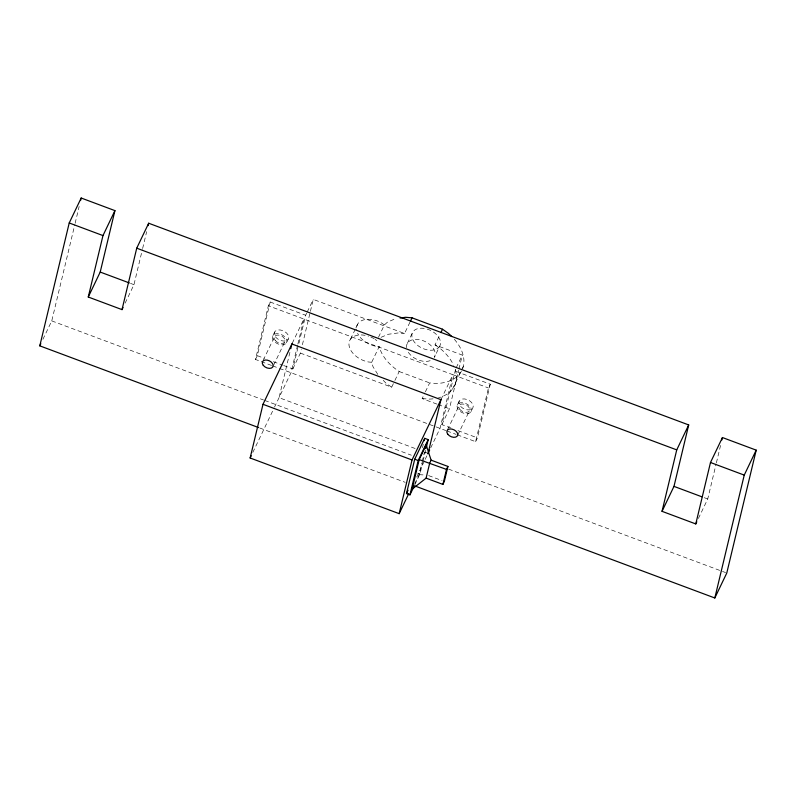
<?xml version="1.0" encoding="UTF-8"?>
<svg xmlns="http://www.w3.org/2000/svg" width="796" height="796" viewBox="0 0 796 796"><rect width="100%" height="100%" fill="white"/><g stroke="black" fill="none" stroke-linecap="round" stroke-linejoin="round"><path stroke-width="0.6" stroke-dasharray="3.98 2.98" d="M42.914 339.335L51.76 320.897L74.834 224.522M75.123 223.318L79.162 206.443M125.131 303.117L133.967 284.67L142.335 249.735M142.623 248.531L146.663 231.666M271.526 365.444L255.496 359.454L268.351 305.773L270.162 301.992L305.664 315.256L298.53 345.086M255.496 359.454L257.307 355.683L270.162 301.992M289.903 352.339L279.048 397.672L415.273 448.556M297.575 345.285L290.998 372.717L274.55 407.045M297.853 344.091L303.853 319.037L291.903 343.991M283.645 365.513L292.809 368.936L298.241 346.27M292.809 368.936L300.4 353.096L301.266 349.514M302.4 344.738L310.122 312.53M310.41 311.335L313.266 299.405L404.537 333.504L409.9 322.31M422.447 447.81L423.303 444.258M414.776 483.62L419.074 474.655L421.91 462.814M422.188 461.63L424.457 452.148M414.706 484.953L419.97 473.968L422.805 462.128M423.084 460.944L425.641 450.287M451.024 428.039L441.84 424.606L455.71 368.817M441.84 424.606L449.441 408.766L458.665 370.249M458.944 369.085L462.297 355.086L435.024 344.887L439.85 334.817M457.252 434.815L475.61 441.671L488.465 387.99L490.276 384.209L454.705 370.936M475.61 441.671L477.421 437.89L490.276 384.209M698.381 518.514L707.734 498.983L716.101 464.048M716.39 462.844L720.718 444.775M457.461 404.766L459.272 400.985M471.043 411.622A7.612 4.905 25.6 0 0 462.894 402.736A7.612 4.905 25.6 0 0 458.824 410.219A7.612 4.905 25.6 0 0 471.043 411.622L472.854 407.841A7.612 4.905 25.6 0 0 464.695 398.955A7.612 4.905 25.6 0 0 460.635 406.438A7.612 4.905 25.6 0 0 472.854 407.841M272.928 335.604L274.739 331.823M263.267 360.19L274.71 336.33M273.635 365.155L285.067 341.285M286.431 342.887A7.681 4.955 25.6 0 0 278.6 333.773A7.681 4.955 25.6 0 0 274.003 341.076A7.681 4.955 25.6 0 0 286.431 342.887L288.242 339.116A7.681 4.955 25.6 0 0 280.411 330.002A7.681 4.955 25.6 0 0 275.814 337.295A7.681 4.955 25.6 0 0 288.242 339.116M305.664 315.256L306.679 313.146M307.186 312.082L313.266 299.405M252.8 452.446L274.023 408.159M350.519 339.176L355.344 329.106M355.882 327.982L358.031 323.504M378.478 337.265L384.378 324.957L387.513 322.101L395.702 318.619M377.772 374.389L373.045 366.797L371.692 362.27L379.195 346.598L376.11 346.34A18.945 12.229 25.6 0 1 357.603 333.305M407.323 343.434L412.676 332.27M300.4 353.096L391.672 387.184L394.358 381.592M394.886 380.478L399.184 371.523C390.249 365.603 382.03 357.165 379.195 346.598M439.73 346.16A15.214 9.821 25.6 0 1 415.263 343.166A15.214 9.821 25.6 0 1 423.611 328.32A15.214 9.821 25.6 0 1 439.73 346.16L434.377 357.324A15.214 9.821 25.6 0 0 422.636 340.509A15.214 9.821 25.6 0 0 406.557 347.703M436.934 404.099L422.159 398.577L424.835 392.985M425.372 391.861L429.661 382.916L436.089 383.463A45.641 29.462 25.6 0 0 462.327 369.404M440.934 399.662L452.894 374.717L488.465 387.99M456.217 367.762L462.297 355.086M452.616 388.896L463.371 366.26M416.686 477.112L424.646 460.496M425.173 459.392L427.303 454.964M430.686 447.909L440.039 428.377L452.894 374.717L268.351 305.773M447.471 429.85L458.904 405.99M457.65 435.342L469.6 410.398M381.025 337.335L388.199 334.28L398.109 332.957L404.537 333.504M419.074 474.655L425.104 475.023M371.692 362.27L368.598 362.001A18.945 12.229 25.6 0 1 348.937 344.111A18.945 12.229 25.6 0 1 368.548 336.21M422.159 398.577L428.586 399.124A45.641 29.462 25.6 0 0 433.153 398.816M457.909 430.606L477.421 437.89M399.184 371.523L429.661 382.916M130.484 283.366L133.967 284.67M704.241 497.679L707.734 498.983M438.069 404.527L449.441 408.766M257.307 355.683L264.182 358.25M273.336 361.673L282.5 365.085M272.68 365.871L278.401 368.011M279.545 368.439L445.77 430.527M446.924 430.954L456.098 434.377M424.586 452.029L426.915 452.904M51.76 320.897L263.575 400.01M264.74 400.448L411.373 455.222M448.616 469.133L725.614 572.593M428.646 475.59L442.079 480.615M417.651 473.103L419.97 473.968M259.765 428.009L405.244 482.346M435.024 344.887L440.626 348.837A45.641 29.462 25.6 0 1 453.65 365.284M384.378 324.957L381.682 323.067A18.945 12.229 25.6 0 0 356.538 329.743M375.075 339.365L376.876 340.628M391.672 387.184L386.06 383.244L382.637 379.722M455.292 369.603A45.641 29.462 25.6 0 1 438.496 397.801M454.327 339.255A45.641 29.462 25.6 0 1 462.735 368.379M370.846 337.066A18.945 12.229 25.6 0 1 374.18 338.728M430.158 360.678A15.214 9.821 25.6 0 1 407.88 351.524M275.217 340.399A5.801 3.741 25.6 0 0 284.65 342.171A5.801 3.741 25.6 0 0 279.167 335.166A5.801 3.741 25.6 0 0 275.217 340.399M459.65 409.164A5.801 3.741 25.6 0 0 469.123 411.243A5.801 3.741 25.6 0 0 463.988 404.159A5.801 3.741 25.6 0 0 459.65 409.164"/><path stroke-width="1.19" d="M258.6 427.571L39.8 345.852L69.222 222.97L81.182 198.015L114.932 210.622L100.216 272.063L88.266 297.017L122.017 309.624L123.052 307.455M80.605 200.423L81.182 198.015M88.266 297.017L102.973 235.576L114.932 210.622M122.017 309.624L136.733 248.183L148.683 223.228L688.699 424.935L673.983 486.376L662.033 511.33L695.784 523.937L696.818 521.768M148.106 225.636L148.683 223.228M408.726 493.729L399.174 513.659L250.143 457.989L262.998 404.298L292.182 343.394M290.759 348.757L291.903 343.991L440.934 399.662L428.079 453.342M399.174 513.659L412.03 459.969L441.213 399.075M413.651 487.152L409.96 494.853L406.487 493.55L414.716 459.222L424.716 438.337L428.188 439.641L426.208 447.929M409.96 494.853L418.189 460.526L428.188 439.641M412.089 489.222L419.184 459.61L426.168 445.044L431.124 460.158L429.701 463.123L426.099 478.137L412.089 489.222L413.701 485.858M424.149 440.705L424.716 438.337M425.313 448.596L426.168 445.044M426.099 478.137L442.894 484.416L446.496 469.401L447.919 466.436L431.124 460.158M447.919 466.436L444.317 481.451L442.894 484.416M662.033 511.33L676.739 449.889L688.699 424.935M695.784 523.937L710.49 462.496L722.45 437.541L756.2 450.148L726.778 573.03L714.818 597.985L414.547 485.829M721.872 439.949L722.45 437.541M714.818 597.985L744.24 475.103L756.2 450.148M39.8 345.852L40.835 343.683M250.143 457.989L251.208 455.77M410.438 321.196L412.039 317.833L442.526 329.226L448.138 333.176A45.641 29.462 25.6 0 1 451.82 336.569M440.924 332.579L442.526 329.226M406.487 493.55L408.069 490.256M427.83 453.849L429.641 450.078M400.109 318.032L405.622 317.296L412.039 317.833M419.184 459.61L446.496 469.401M69.222 222.97L102.973 235.576M136.733 248.183L676.739 449.889M710.49 462.496L744.24 475.103M100.216 272.063L129.32 282.928M673.983 486.376L701.913 496.813M414.716 459.222L418.189 460.526M262.998 404.298L412.03 459.969M263.267 365.344A5.801 3.741 25.6 0 0 272.7 367.115A5.801 3.741 25.6 0 0 267.217 360.12A5.801 3.741 25.6 0 0 263.267 365.344M447.7 434.109A5.801 3.741 25.6 0 0 457.163 436.198A5.801 3.741 25.6 0 0 452.038 429.114A5.801 3.741 25.6 0 0 447.7 434.109"/></g></svg>
